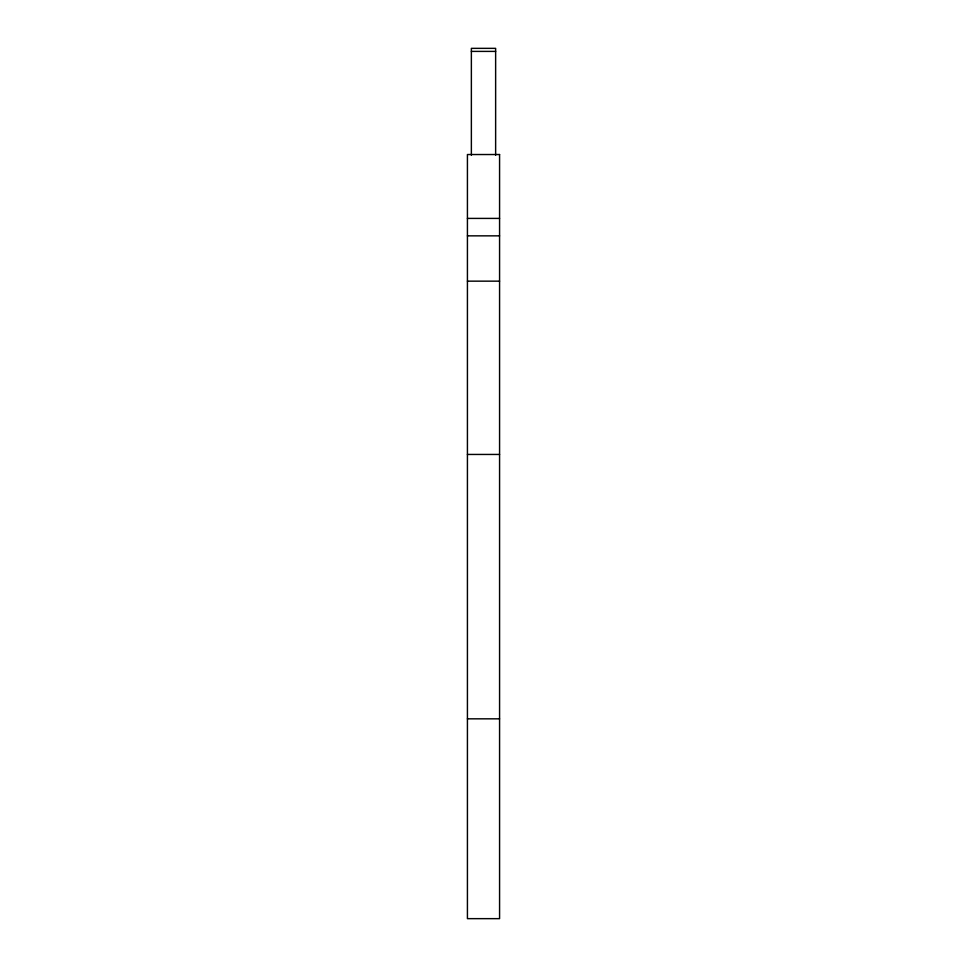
<?xml version="1.0" encoding="UTF-8"?>
<svg xmlns="http://www.w3.org/2000/svg" width="967" height="967" viewBox="0 0 967 967"><rect width="100%" height="100%" fill="white"/><g stroke="black" fill="none" stroke-linecap="round" stroke-linejoin="round"><path stroke-width="1.45" d="M471.364 51.396L495.636 51.396M467.424 218.409L499.576 218.409M467.424 235.851L499.576 235.851M467.424 281.155L499.576 281.155M467.424 454.442L499.576 454.442M467.424 718.832L499.576 718.832M495.636 155.228L495.636 48.35L471.364 48.35L471.364 155.228M499.576 154.527L467.424 154.527L467.424 918.65L499.576 918.65L499.576 154.527"/></g></svg>
